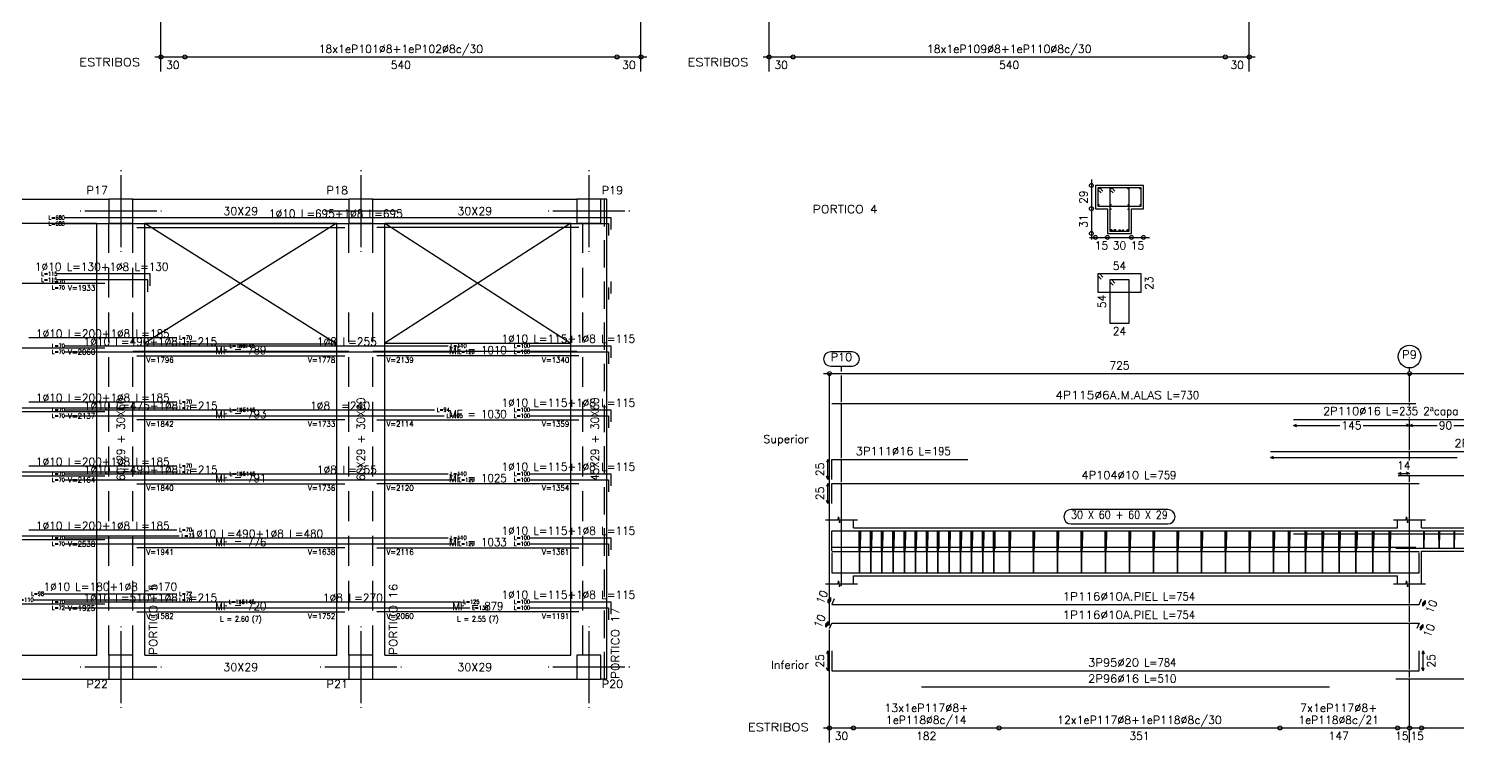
# Model space of a CAD drawing. Header units: millimetres. Extents: x 709.5 to 769, y 350.8 to 392.8.
# Drawn here: x 725.23 to 743.09, y 360.91 to 369.83 of the extents above; entities that cross this region are included whole.
import ezdxf
from ezdxf.enums import TextEntityAlignment as Align

# ---------------------------------------------------------------- set-up
doc = ezdxf.new("R2010")
doc.units = ezdxf.units.MM
doc.linetypes.add('CYPELINEA', pattern=[0])
for name, color, linetype in [('ARM_DENTRO_VIGA', 5, 'Continuous'), ('ARM_ESTRIBOS', 1, 'Continuous'), ('ARM_LONGITUDES', 3, 'CYPELINEA'), ('ARM_TEXTOS', 3, 'CYPELINEA'), ('COT_ARM', 3, 'CYPELINEA'), ('COT_COTAS', 3, 'CYPELINEA'), ('COT_EST', 3, 'CYPELINEA'), ('COT_LIN_APOYOS', 2, 'CYPELINEA'), ('COT_LIN_AUX_COTA', 2, 'CYPELINEA'), ('PA_NERV_UNI', 7, 'CYPELINEA'), ('PILAR_EJES', 1, 'CYPELINEA'), ('PILAR_RECT', 2, 'CYPELINEA'), ('PILAR_REF', 3, 'CYPELINEA'), ('RECUAD_MARCO', 1, 'CYPELINEA'), ('REF_ESCALA', 3, 'CYPELINEA'), ('REF_NOMBRE', 3, 'CYPELINEA'), ('REF_REFERENCIA', 3, 'CYPELINEA'), ('SEC_CONTORNOS', 2, 'Continuous'), ('SEC_DIM_VIGA', 3, 'CYPELINEA'), ('TXT_EST', 3, 'CYPELINEA'), ('TXT_LONG', 3, 'CYPELINEA'), ('UNI_BARRAS', 5, 'CYPELINEA'), ('UNI_CORTANTES', 3, 'CYPELINEA'), ('UNI_DIAM', 3, 'CYPELINEA'), ('UNI_LEXT', 3, 'CYPELINEA'), ('UNI_LONGIT', 3, 'CYPELINEA'), ('UNI_MOMENTOS', 3, 'CYPELINEA'), ('VIG_DIMEN', 3, 'CYPELINEA'), ('VIG_INT_DESC', 6, 'CYPELINEA'), ('VIG_REF_PORTICOS', 3, 'CYPELINEA'), ('VIGAS', 5, 'CYPELINEA')]:
    doc.layers.add(name, color=color, linetype=linetype)
doc.styles.get("Standard").update_dxf_attribs({"font": 'romans.shx'})

msp = doc.modelspace()

# ---------------------------------------------------------------- linework, layer by layer
at = {"layer": 'ARM_DENTRO_VIGA'}
for p, q in [((738.598, 367.83), (738.613, 367.83)), ((738.606, 367.837), (738.606, 367.822)), ((738.748, 367.83), (738.763, 367.83)), ((738.756, 367.837), (738.756, 367.822)), ((738.962, 367.83), (738.977, 367.83)), ((738.97, 367.837), (738.97, 367.822)), ((739.112, 367.83), (739.127, 367.83)), ((739.12, 367.837), (739.12, 367.822)), ((738.599, 367.628), (738.608, 367.628)), ((738.604, 367.633), (738.604, 367.624)), ((738.743, 367.573), (738.758, 367.573)), ((738.749, 367.628), (738.758, 367.628)), ((738.751, 367.581), (738.751, 367.566)), ((738.754, 367.633), (738.754, 367.624)), ((738.967, 367.628), (738.976, 367.628)), ((738.967, 367.573), (738.982, 367.573)), ((738.972, 367.633), (738.972, 367.624)), ((738.975, 367.581), (738.975, 367.566)), ((739.117, 367.628), (739.126, 367.628)), ((739.122, 367.633), (739.122, 367.624)), ((738.746, 367.306), (738.776, 367.306)), ((738.761, 367.321), (738.761, 367.291)), ((738.79, 367.306), (738.82, 367.306)), ((738.805, 367.321), (738.805, 367.291)), ((738.853, 367.306), (738.877, 367.306)), ((738.865, 367.318), (738.865, 367.294)), ((738.893, 367.306), (738.917, 367.306)), ((738.905, 367.318), (738.905, 367.294)), ((738.95, 367.306), (738.98, 367.306)), ((738.965, 367.321), (738.965, 367.291))]:
    msp.add_line(p, q, dxfattribs=at)
for points in [[(735.268, 365.145), (742.568, 365.145)], [(741.038, 364.945), (743.388, 364.945)], [(740.752, 364.545), (746.452, 364.545)], [(735.268, 364.195), (735.268, 364.445), (736.968, 364.445)], [(742.345, 364.245), (745.845, 364.245)], [(735.268, 363.895), (735.268, 364.145), (742.608, 364.145)], [(735.268, 363.3), (735.268, 363.55), (742.608, 363.55)], [(735.268, 363.3), (735.268, 363.55), (736.968, 363.55)], [(740.752, 363.55), (746.452, 363.55)], [(741.038, 363.514), (743.388, 363.514)], [(742.345, 363.552), (745.845, 363.552)], [(735.268, 363.348), (742.568, 363.348)], [(735.268, 363.293), (742.608, 363.293)], [(735.268, 363.293), (742.608, 363.293)], [(735.268, 363.276), (735.268, 363.026), (742.608, 363.026), (742.608, 363.276)], [(742.315, 363.334), (746.115, 363.334)], [(736.388, 363.026), (741.488, 363.026)], [(735.298, 362.7), (735.268, 362.63), (742.608, 362.63), (742.638, 362.7)], [(735.238, 362.33), (735.268, 362.4), (742.608, 362.4), (742.578, 362.33)], [(735.268, 362.053), (735.268, 361.803), (742.608, 361.803), (742.608, 362.053)], [(742.315, 361.703), (746.115, 361.703)], [(736.388, 361.603), (741.488, 361.603)]]:
    msp.add_lwpolyline(points, dxfattribs=at)
for centre, radius in [((738.606, 367.83), 0.005), ((738.756, 367.83), 0.005), ((738.97, 367.83), 0.005), ((739.12, 367.83), 0.005), ((738.604, 367.628), 0.003), ((738.751, 367.573), 0.005), ((738.754, 367.628), 0.003), ((738.972, 367.628), 0.003), ((738.975, 367.573), 0.005), ((739.122, 367.628), 0.003), ((738.761, 367.306), 0.01), ((738.805, 367.306), 0.01), ((738.865, 367.306), 0.008), ((738.905, 367.306), 0.008), ((738.965, 367.306), 0.01)]:
    msp.add_circle(centre, radius, dxfattribs=at)
at = {"layer": 'ARM_ESTRIBOS'}
for points in [[(738.656, 367.798), (738.617, 367.838), (738.593, 367.838), (738.593, 367.608), (739.133, 367.608), (739.133, 367.838), (738.593, 367.838), (738.593, 367.814), (738.632, 367.774)], [(738.806, 367.798), (738.767, 367.838), (738.743, 367.838), (738.743, 367.298), (738.983, 367.298), (738.983, 367.838), (738.743, 367.838), (738.743, 367.814), (738.782, 367.774)], [(738.656, 366.723), (738.617, 366.763), (738.593, 366.763), (738.593, 366.533), (739.133, 366.533), (739.133, 366.763), (738.593, 366.763), (738.593, 366.739), (738.632, 366.699)], [(738.806, 366.648), (738.767, 366.688), (738.743, 366.688), (738.743, 366.148), (738.983, 366.148), (738.983, 366.688), (738.743, 366.688), (738.743, 366.664), (738.782, 366.624)], [(735.618, 363.518), (735.618, 363.558), (735.614, 363.018), (735.61, 363.558), (735.609, 363.534), (735.609, 363.494)], [(735.627, 363.518), (735.627, 363.558), (735.623, 363.328), (735.619, 363.558), (735.619, 363.534), (735.619, 363.494)], [(735.758, 363.518), (735.758, 363.558), (735.754, 363.018), (735.75, 363.558), (735.749, 363.534), (735.749, 363.494)], [(735.767, 363.518), (735.767, 363.558), (735.763, 363.328), (735.759, 363.558), (735.759, 363.534), (735.759, 363.494)], [(735.898, 363.518), (735.898, 363.558), (735.894, 363.018), (735.89, 363.558), (735.889, 363.534), (735.889, 363.494)], [(735.907, 363.518), (735.907, 363.558), (735.903, 363.328), (735.899, 363.558), (735.899, 363.534), (735.899, 363.494)], [(736.038, 363.518), (736.038, 363.558), (736.034, 363.018), (736.03, 363.558), (736.029, 363.534), (736.029, 363.494)], [(736.047, 363.518), (736.047, 363.558), (736.043, 363.328), (736.039, 363.558), (736.039, 363.534), (736.039, 363.494)], [(736.178, 363.518), (736.178, 363.558), (736.174, 363.018), (736.17, 363.558), (736.169, 363.534), (736.169, 363.494)], [(736.187, 363.518), (736.187, 363.558), (736.183, 363.328), (736.179, 363.558), (736.179, 363.534), (736.179, 363.494)], [(736.318, 363.518), (736.318, 363.558), (736.314, 363.018), (736.31, 363.558), (736.309, 363.534), (736.309, 363.494)], [(736.327, 363.518), (736.327, 363.558), (736.323, 363.328), (736.319, 363.558), (736.319, 363.534), (736.319, 363.494)], [(736.458, 363.518), (736.458, 363.558), (736.454, 363.018), (736.45, 363.558), (736.449, 363.534), (736.449, 363.494)], [(736.467, 363.518), (736.467, 363.558), (736.463, 363.328), (736.459, 363.558), (736.459, 363.534), (736.459, 363.494)], [(736.598, 363.518), (736.598, 363.558), (736.594, 363.018), (736.59, 363.558), (736.589, 363.534), (736.589, 363.494)], [(736.607, 363.518), (736.607, 363.558), (736.603, 363.328), (736.599, 363.558), (736.599, 363.534), (736.599, 363.494)], [(736.738, 363.518), (736.738, 363.558), (736.734, 363.018), (736.73, 363.558), (736.729, 363.534), (736.729, 363.494)], [(736.747, 363.518), (736.747, 363.558), (736.743, 363.328), (736.739, 363.558), (736.739, 363.534), (736.739, 363.494)], [(736.878, 363.518), (736.878, 363.558), (736.874, 363.018), (736.87, 363.558), (736.869, 363.534), (736.869, 363.494)], [(736.887, 363.518), (736.887, 363.558), (736.883, 363.328), (736.879, 363.558), (736.879, 363.534), (736.879, 363.494)], [(737.018, 363.518), (737.018, 363.558), (737.014, 363.018), (737.01, 363.558), (737.009, 363.534), (737.009, 363.494)], [(737.027, 363.518), (737.027, 363.558), (737.023, 363.328), (737.019, 363.558), (737.019, 363.534), (737.019, 363.494)], [(737.158, 363.518), (737.158, 363.558), (737.154, 363.018), (737.15, 363.558), (737.149, 363.534), (737.149, 363.494)], [(737.167, 363.518), (737.167, 363.558), (737.163, 363.328), (737.159, 363.558), (737.159, 363.534), (737.159, 363.494)], [(737.298, 363.518), (737.298, 363.558), (737.294, 363.018), (737.29, 363.558), (737.289, 363.534), (737.289, 363.494)], [(737.307, 363.518), (737.307, 363.558), (737.303, 363.328), (737.299, 363.558), (737.299, 363.534), (737.299, 363.494)], [(737.493, 363.518), (737.493, 363.558), (737.489, 363.018), (737.485, 363.558), (737.484, 363.534), (737.484, 363.494)], [(737.502, 363.518), (737.502, 363.558), (737.498, 363.328), (737.494, 363.558), (737.494, 363.534), (737.494, 363.494)], [(737.793, 363.518), (737.793, 363.558), (737.789, 363.018), (737.785, 363.558), (737.784, 363.534), (737.784, 363.494)], [(737.802, 363.518), (737.802, 363.558), (737.798, 363.328), (737.794, 363.558), (737.794, 363.534), (737.794, 363.494)], [(738.093, 363.518), (738.093, 363.558), (738.089, 363.018), (738.085, 363.558), (738.084, 363.534), (738.084, 363.494)], [(738.102, 363.518), (738.102, 363.558), (738.098, 363.328), (738.094, 363.558), (738.094, 363.534), (738.094, 363.494)], [(738.393, 363.518), (738.393, 363.558), (738.389, 363.018), (738.385, 363.558), (738.384, 363.534), (738.384, 363.494)], [(738.402, 363.518), (738.402, 363.558), (738.398, 363.328), (738.394, 363.558), (738.394, 363.534), (738.394, 363.494)], [(738.693, 363.518), (738.693, 363.558), (738.689, 363.018), (738.685, 363.558), (738.684, 363.534), (738.684, 363.494)], [(738.702, 363.518), (738.702, 363.558), (738.698, 363.328), (738.694, 363.558), (738.694, 363.534), (738.694, 363.494)], [(738.993, 363.518), (738.993, 363.558), (738.989, 363.018), (738.985, 363.558), (738.984, 363.534), (738.984, 363.494)], [(739.002, 363.518), (739.002, 363.558), (738.998, 363.328), (738.994, 363.558), (738.994, 363.534), (738.994, 363.494)], [(739.293, 363.518), (739.293, 363.558), (739.289, 363.018), (739.285, 363.558), (739.284, 363.534), (739.284, 363.494)], [(739.302, 363.518), (739.302, 363.558), (739.298, 363.328), (739.294, 363.558), (739.294, 363.534), (739.294, 363.494)], [(739.593, 363.518), (739.593, 363.558), (739.589, 363.018), (739.585, 363.558), (739.584, 363.534), (739.584, 363.494)], [(739.602, 363.518), (739.602, 363.558), (739.598, 363.328), (739.594, 363.558), (739.594, 363.534), (739.594, 363.494)], [(739.893, 363.518), (739.893, 363.558), (739.889, 363.018), (739.885, 363.558), (739.884, 363.534), (739.884, 363.494)], [(739.902, 363.518), (739.902, 363.558), (739.898, 363.328), (739.894, 363.558), (739.894, 363.534), (739.894, 363.494)], [(740.193, 363.518), (740.193, 363.558), (740.189, 363.018), (740.185, 363.558), (740.184, 363.534), (740.184, 363.494)], [(740.202, 363.518), (740.202, 363.558), (740.198, 363.328), (740.194, 363.558), (740.194, 363.534), (740.194, 363.494)], [(740.493, 363.518), (740.493, 363.558), (740.489, 363.018), (740.485, 363.558), (740.484, 363.534), (740.484, 363.494)], [(740.502, 363.518), (740.502, 363.558), (740.498, 363.328), (740.494, 363.558), (740.494, 363.534), (740.494, 363.494)], [(740.793, 363.518), (740.793, 363.558), (740.789, 363.018), (740.785, 363.558), (740.784, 363.534), (740.784, 363.494)], [(740.802, 363.518), (740.802, 363.558), (740.798, 363.328), (740.794, 363.558), (740.794, 363.534), (740.794, 363.494)], [(740.983, 363.518), (740.983, 363.558), (740.979, 363.018), (740.975, 363.558), (740.974, 363.534), (740.974, 363.494)], [(740.992, 363.518), (740.992, 363.558), (740.988, 363.328), (740.984, 363.558), (740.984, 363.534), (740.984, 363.494)], [(741.193, 363.518), (741.193, 363.558), (741.189, 363.018), (741.185, 363.558), (741.184, 363.534), (741.184, 363.494)], [(741.202, 363.518), (741.202, 363.558), (741.198, 363.328), (741.194, 363.558), (741.194, 363.534), (741.194, 363.494)], [(741.403, 363.518), (741.403, 363.558), (741.399, 363.018), (741.395, 363.558), (741.394, 363.534), (741.394, 363.494)], [(741.412, 363.518), (741.412, 363.558), (741.408, 363.328), (741.404, 363.558), (741.404, 363.534), (741.404, 363.494)], [(741.613, 363.518), (741.613, 363.558), (741.609, 363.018), (741.605, 363.558), (741.604, 363.534), (741.604, 363.494)], [(741.622, 363.518), (741.622, 363.558), (741.618, 363.328), (741.614, 363.558), (741.614, 363.534), (741.614, 363.494)], [(741.823, 363.518), (741.823, 363.558), (741.819, 363.018), (741.815, 363.558), (741.814, 363.534), (741.814, 363.494)], [(741.832, 363.518), (741.832, 363.558), (741.828, 363.328), (741.824, 363.558), (741.824, 363.534), (741.824, 363.494)], [(742.033, 363.518), (742.033, 363.558), (742.029, 363.018), (742.025, 363.558), (742.024, 363.534), (742.024, 363.494)], [(742.042, 363.518), (742.042, 363.558), (742.038, 363.328), (742.034, 363.558), (742.034, 363.534), (742.034, 363.494)], [(742.243, 363.518), (742.243, 363.558), (742.239, 363.018), (742.235, 363.558), (742.234, 363.534), (742.234, 363.494)], [(742.252, 363.518), (742.252, 363.558), (742.248, 363.328), (742.244, 363.558), (742.244, 363.534), (742.244, 363.494)], [(742.671, 363.528), (742.671, 363.558), (742.668, 363.328), (742.665, 363.558), (742.665, 363.54), (742.665, 363.51)], [(742.861, 363.528), (742.861, 363.558), (742.858, 363.328), (742.855, 363.558), (742.855, 363.54), (742.855, 363.51)], [(743.051, 363.528), (743.051, 363.558), (743.048, 363.328), (743.045, 363.558), (743.045, 363.54), (743.045, 363.51)]]:
    msp.add_lwpolyline(points, dxfattribs=at)
at = {"layer": 'ARM_LONGITUDES'}
for p, q in [((735.218, 364.445), (735.203, 364.408)), ((735.218, 364.195), (735.218, 364.445)), ((735.218, 364.445), (735.233, 364.408)), ((735.218, 364.195), (735.203, 364.233)), ((735.218, 364.195), (735.233, 364.233)), ((735.218, 364.145), (735.203, 364.108)), ((735.218, 363.895), (735.218, 364.145)), ((735.218, 364.145), (735.233, 364.108)), ((735.218, 363.895), (735.203, 363.933)), ((735.218, 363.895), (735.233, 363.933)), ((735.252, 362.72), (735.222, 362.65)), ((735.252, 362.72), (735.223, 362.691)), ((735.252, 362.72), (735.251, 362.679)), ((735.222, 362.65), (735.223, 362.69)), ((735.222, 362.65), (735.25, 362.678)), ((742.654, 362.61), (742.684, 362.68)), ((742.654, 362.61), (742.655, 362.651)), ((742.654, 362.61), (742.682, 362.639)), ((742.684, 362.68), (742.655, 362.652)), ((742.684, 362.68), (742.683, 362.64)), ((735.192, 362.35), (735.222, 362.42)), ((735.192, 362.35), (735.193, 362.39)), ((735.192, 362.35), (735.22, 362.378)), ((735.222, 362.42), (735.193, 362.391)), ((735.222, 362.42), (735.221, 362.379)), ((742.654, 362.38), (742.624, 362.31)), ((742.654, 362.38), (742.625, 362.352)), ((742.654, 362.38), (742.653, 362.34)), ((742.624, 362.31), (742.625, 362.351)), ((742.624, 362.31), (742.652, 362.339)), ((735.218, 362.053), (735.203, 362.015)), ((735.218, 362.053), (735.218, 361.803)), ((735.218, 362.053), (735.233, 362.015)), ((742.658, 362.053), (742.643, 362.015)), ((742.658, 361.803), (742.658, 362.053)), ((742.658, 362.053), (742.673, 362.015)), ((735.218, 361.803), (735.203, 361.84)), ((735.218, 361.803), (735.233, 361.84)), ((742.658, 361.803), (742.643, 361.84)), ((742.658, 361.803), (742.673, 361.84))]:
    msp.add_line(p, q, dxfattribs=at)
at = {"layer": 'COT_ARM'}
for p, q in [((741.038, 364.87), (741.075, 364.885)), ((741.038, 364.87), (741.618, 364.87)), ((741.038, 364.87), (741.075, 364.855)), ((741.908, 364.87), (742.488, 364.87)), ((742.488, 364.87), (742.45, 364.885)), ((742.488, 364.87), (742.45, 364.855)), ((742.488, 364.87), (742.525, 364.885)), ((742.488, 364.87), (742.835, 364.87)), ((742.488, 364.87), (742.525, 364.855)), ((743.041, 364.87), (743.388, 364.87)), ((740.752, 364.47), (740.79, 364.485)), ((740.752, 364.47), (743.083, 364.47)), ((740.752, 364.47), (740.79, 364.455)), ((742.345, 364.27), (742.383, 364.285)), ((742.345, 364.27), (742.488, 364.27)), ((742.345, 364.27), (742.383, 364.255)), ((742.488, 364.27), (742.45, 364.285)), ((742.488, 364.27), (742.45, 364.255))]:
    msp.add_line(p, q, dxfattribs=at)
at = {"layer": 'COT_COTAS'}
for p, q in [((735.163, 365.518), (742.488, 365.518)), ((742.488, 365.518), (745.702, 365.518))]:
    msp.add_line(p, q, dxfattribs=at)
for centre in [(735.238, 365.518), (742.488, 365.518)]:
    msp.add_circle(centre, 0.025, dxfattribs=at)
at = {"layer": 'COT_EST'}
for p, q in [((726.806, 369.474), (727.181, 369.474)), ((727.181, 369.474), (732.582, 369.474)), ((732.582, 369.474), (732.957, 369.474)), ((734.409, 369.474), (734.784, 369.474)), ((734.784, 369.474), (740.185, 369.474)), ((740.185, 369.474), (740.56, 369.474)), ((735.163, 361.088), (735.538, 361.088)), ((735.538, 361.088), (737.358, 361.088)), ((737.358, 361.088), (740.868, 361.088)), ((740.868, 361.088), (742.338, 361.088)), ((742.338, 361.088), (742.488, 361.088)), ((742.488, 361.088), (742.638, 361.088)), ((742.638, 361.088), (745.552, 361.088))]:
    msp.add_line(p, q, dxfattribs=at)
for centre in [(726.881, 369.474), (727.181, 369.474), (732.582, 369.474), (732.882, 369.474), (734.484, 369.474), (734.784, 369.474), (740.185, 369.474), (740.485, 369.474), (735.238, 361.088), (735.538, 361.088), (737.358, 361.088), (740.868, 361.088), (742.338, 361.088), (742.488, 361.088), (742.638, 361.088)]:
    msp.add_circle(centre, 0.025, dxfattribs=at)
at = {"layer": 'COT_LIN_APOYOS'}
for p, q in [((726.881, 369.624), (726.881, 370.312)), ((732.882, 369.624), (732.882, 370.312)), ((734.484, 369.624), (734.484, 370.312)), ((740.485, 369.624), (740.485, 370.312)), ((726.881, 369.487), (726.881, 369.624)), ((732.882, 369.487), (732.882, 369.624)), ((734.484, 369.487), (734.484, 369.624)), ((740.485, 369.487), (740.485, 369.624)), ((726.881, 369.462), (726.881, 369.487)), ((726.881, 369.294), (726.881, 369.462)), ((732.882, 369.462), (732.882, 369.487)), ((732.882, 369.294), (732.882, 369.462)), ((734.484, 369.462), (734.484, 369.487)), ((734.484, 369.294), (734.484, 369.462)), ((740.485, 369.462), (740.485, 369.487)), ((740.485, 369.294), (740.485, 369.462)), ((735.238, 365.505), (735.238, 365.518)), ((735.238, 365.318), (735.238, 365.505)), ((742.488, 365.318), (742.488, 365.505)), ((735.238, 363.818), (735.238, 365.318)), ((742.488, 365.16), (742.488, 365.318)), ((742.488, 365.118), (742.488, 365.13)), ((742.488, 364.96), (742.488, 364.968)), ((742.488, 364.878), (742.488, 364.93)), ((742.488, 364.56), (742.488, 364.863)), ((742.488, 364.478), (742.488, 364.53)), ((742.488, 364.43), (742.488, 364.463)), ((742.488, 364.26), (742.488, 364.263)), ((742.488, 364.16), (742.488, 364.23)), ((742.488, 363.818), (742.488, 364.13)), ((735.238, 362.802), (735.238, 363.818)), ((742.488, 362.802), (742.488, 363.818)), ((735.238, 362.702), (735.238, 362.802)), ((742.488, 362.645), (742.488, 362.802)), ((735.238, 362.368), (735.238, 362.667)), ((742.488, 362.415), (742.488, 362.615)), ((742.488, 362.068), (742.488, 362.385)), ((735.238, 362.068), (735.238, 362.314)), ((735.238, 361.388), (735.238, 362.068)), ((742.488, 361.818), (742.488, 362.068)), ((742.488, 361.718), (742.488, 361.788)), ((742.488, 361.388), (742.488, 361.688)), ((735.238, 361.1), (735.238, 361.388)), ((742.488, 361.1), (742.488, 361.388)), ((735.238, 361.075), (735.238, 361.1)), ((735.238, 360.908), (735.238, 361.075)), ((742.488, 360.908), (742.488, 361.075))]:
    msp.add_line(p, q, dxfattribs=at)
at = {"layer": 'COT_LIN_AUX_COTA'}
for p, q in [((735.388, 365.543), (735.388, 365.609)), ((742.488, 365.543), (742.488, 365.588)), ((735.388, 365.318), (735.388, 365.493)), ((735.388, 365.16), (735.388, 365.318)), ((735.388, 364.46), (735.388, 365.13)), ((735.388, 364.16), (735.388, 364.43)), ((735.388, 363.818), (735.388, 364.13)), ((735.388, 362.863), (735.388, 363.818))]:
    msp.add_line(p, q, dxfattribs=at)
at = {"layer": 'PA_NERV_UNI'}
for p, q in [((726.581, 367.341), (729.181, 367.341)), ((732.106, 367.341), (729.581, 367.341)), ((726.181, 366.641), (723.281, 366.641)), ((723.281, 365.841), (726.181, 365.841)), ((726.581, 365.741), (729.181, 365.741)), ((732.106, 365.741), (729.581, 365.741)), ((726.181, 365.041), (723.281, 365.041)), ((729.181, 364.941), (726.581, 364.941)), ((729.581, 364.941), (732.106, 364.941)), ((723.281, 364.241), (726.181, 364.241)), ((726.581, 364.141), (729.181, 364.141)), ((732.106, 364.141), (729.581, 364.141)), ((726.181, 363.441), (723.281, 363.441)), ((729.181, 363.341), (726.581, 363.341)), ((729.581, 363.341), (732.106, 363.341)), ((723.281, 362.641), (726.181, 362.641)), ((726.581, 362.541), (729.181, 362.541)), ((732.106, 362.541), (729.581, 362.541))]:
    msp.add_line(p, q, dxfattribs=at)
at = {"layer": 'PILAR_EJES'}
for p, q in [((726.381, 368.058), (726.381, 368.048)), ((726.381, 367.998), (726.381, 367.098)), ((729.381, 368.058), (729.381, 368.048)), ((729.381, 367.998), (729.381, 367.098)), ((732.231, 368.058), (732.231, 368.048)), ((732.231, 367.998), (732.231, 367.098)), ((725.881, 367.548), (725.871, 367.548)), ((726.831, 367.548), (725.931, 367.548)), ((726.891, 367.548), (726.881, 367.548)), ((728.881, 367.548), (728.871, 367.548)), ((729.831, 367.548), (728.931, 367.548)), ((729.891, 367.548), (729.881, 367.548)), ((731.731, 367.548), (731.721, 367.548)), ((732.681, 367.548), (731.781, 367.548)), ((732.741, 367.548), (732.731, 367.548)), ((726.381, 367.048), (726.381, 367.038)), ((729.381, 367.048), (729.381, 367.038)), ((732.231, 367.048), (732.231, 367.038)), ((726.398, 366.847), (726.398, 366.837)), ((726.381, 362.358), (726.381, 362.348)), ((726.381, 362.298), (726.381, 361.398)), ((729.381, 362.358), (729.381, 362.348)), ((729.381, 362.298), (729.381, 361.398)), ((732.231, 362.358), (732.231, 362.348)), ((732.231, 362.298), (732.231, 361.398)), ((725.881, 361.848), (725.871, 361.848)), ((726.831, 361.848), (725.931, 361.848)), ((726.891, 361.848), (726.881, 361.848)), ((728.881, 361.848), (728.871, 361.848)), ((729.831, 361.848), (728.931, 361.848)), ((729.891, 361.848), (729.881, 361.848)), ((731.731, 361.848), (731.721, 361.848)), ((732.681, 361.848), (731.781, 361.848)), ((732.741, 361.848), (732.731, 361.848)), ((726.381, 361.348), (726.381, 361.338)), ((729.381, 361.348), (729.381, 361.338)), ((732.231, 361.348), (732.231, 361.338))]:
    msp.add_line(p, q, dxfattribs=at)
at = {"layer": 'PILAR_RECT'}
for p, q in [((726.231, 367.698), (726.231, 367.398)), ((726.531, 367.698), (726.231, 367.698)), ((726.531, 367.398), (726.531, 367.698)), ((729.231, 367.698), (729.231, 367.398)), ((729.531, 367.698), (729.231, 367.698)), ((729.531, 367.398), (729.531, 367.698)), ((732.081, 367.698), (732.081, 367.398)), ((732.381, 367.698), (732.081, 367.698)), ((732.381, 367.398), (732.381, 367.698)), ((726.231, 367.398), (726.531, 367.398)), ((729.231, 367.398), (729.531, 367.398)), ((732.081, 367.398), (732.381, 367.398)), ((726.231, 361.998), (726.231, 361.698)), ((726.531, 361.998), (726.231, 361.998)), ((726.531, 361.698), (726.531, 361.998)), ((729.231, 361.998), (729.231, 361.698)), ((729.531, 361.998), (729.231, 361.998)), ((729.531, 361.698), (729.531, 361.998)), ((732.081, 361.998), (732.081, 361.698)), ((732.381, 361.998), (732.081, 361.998)), ((732.381, 361.698), (732.381, 361.998)), ((726.231, 361.698), (726.531, 361.698)), ((729.231, 361.698), (729.531, 361.698)), ((732.081, 361.698), (732.381, 361.698))]:
    msp.add_line(p, q, dxfattribs=at)
at = {"layer": 'RECUAD_MARCO'}
for p, q in [((726.681, 367.398), (729.081, 365.891)), ((729.081, 367.398), (726.681, 365.898)), ((732.006, 367.398), (729.681, 365.898)), ((729.681, 367.398), (732.006, 365.898))]:
    msp.add_line(p, q, dxfattribs=at)
at = {"layer": 'REF_NOMBRE'}
for p, q in [((739.467, 363.818), (738.258, 363.818)), ((738.258, 363.638), (739.467, 363.638))]:
    msp.add_line(p, q, dxfattribs=at)
for centre, start, end in [((738.258, 363.728), 90, 270), ((739.467, 363.728), 270, 90)]:
    msp.add_arc(centre, 0.09, start, end, dxfattribs=at)
at = {"layer": 'REF_REFERENCIA'}
for p, q in [((735.522, 365.789), (735.254, 365.789)), ((735.254, 365.609), (735.522, 365.609))]:
    msp.add_line(p, q, dxfattribs=at)
msp.add_circle((742.488, 365.73), 0.142, dxfattribs=at)
for centre, start, end in [((735.254, 365.699), 90, 270), ((735.522, 365.699), 270, 90)]:
    msp.add_arc(centre, 0.09, start, end, dxfattribs=at)
at = {"layer": 'SEC_CONTORNOS'}
for p, q in [((735.188, 363.688), (735.345, 363.688)), ((735.238, 363.588), (735.238, 363.688)), ((735.345, 363.688), (735.352, 363.725)), ((735.352, 363.725), (735.364, 363.65)), ((735.364, 363.65), (735.37, 363.688)), ((735.37, 363.688), (735.588, 363.688)), ((735.538, 363.588), (735.538, 363.688)), ((742.288, 363.688), (742.445, 363.688)), ((742.338, 363.588), (742.338, 363.688)), ((742.445, 363.688), (742.452, 363.725)), ((742.452, 363.725), (742.464, 363.65)), ((742.464, 363.65), (742.47, 363.688)), ((742.47, 363.688), (742.688, 363.688)), ((742.638, 363.588), (742.638, 363.688)), ((735.238, 362.988), (735.238, 363.588)), ((735.238, 362.988), (735.238, 363.588)), ((735.538, 363.588), (742.338, 363.588)), ((742.638, 363.588), (745.552, 363.588)), ((742.638, 362.888), (742.638, 363.298)), ((742.638, 363.298), (745.552, 363.298)), ((735.238, 362.888), (735.238, 362.988)), ((735.345, 362.888), (735.352, 362.925)), ((735.352, 362.925), (735.364, 362.85)), ((735.538, 362.988), (742.338, 362.988)), ((735.538, 362.888), (735.538, 362.988)), ((742.338, 362.888), (742.338, 362.988)), ((742.445, 362.888), (742.452, 362.925)), ((742.452, 362.925), (742.464, 362.85)), ((735.188, 362.888), (735.345, 362.888)), ((735.364, 362.85), (735.37, 362.888)), ((735.37, 362.888), (735.588, 362.888)), ((742.288, 362.888), (742.445, 362.888)), ((742.464, 362.85), (742.47, 362.888)), ((742.47, 362.888), (742.688, 362.888))]:
    msp.add_line(p, q, dxfattribs=at)
msp.add_lwpolyline([(738.713, 367.868), (738.563, 367.868), (738.563, 367.578), (738.713, 367.578), (738.713, 367.268), (739.013, 367.268), (739.013, 367.578), (739.163, 367.578), (739.163, 367.868), (739.013, 367.868), (738.713, 367.868)], dxfattribs=at)
at = {"layer": 'SEC_DIM_VIGA'}
for p, q in [((738.513, 367.943), (738.513, 367.578)), ((738.513, 367.578), (738.513, 367.193)), ((738.488, 367.218), (738.713, 367.218)), ((738.713, 367.218), (739.013, 367.218)), ((739.013, 367.218), (739.238, 367.218))]:
    msp.add_line(p, q, dxfattribs=at)
for centre in [(738.513, 367.868), (738.513, 367.578), (738.513, 367.268), (738.563, 367.218), (738.713, 367.218), (739.013, 367.218), (739.163, 367.218)]:
    msp.add_circle(centre, 0.025, dxfattribs=at)
at = {"layer": 'UNI_BARRAS'}
for p, q in [((725.681, 367.466), (732.506, 367.466)), ((725.681, 367.391), (732.476, 367.391)), ((732.476, 367.391), (732.476, 367.241)), ((732.506, 367.466), (732.506, 367.316)), ((726.748, 366.765), (725.588, 366.765)), ((726.718, 366.69), (725.588, 366.69)), ((726.718, 366.54), (726.718, 366.69)), ((726.748, 366.615), (726.748, 366.765)), ((732.506, 366.666), (732.506, 366.516)), ((732.476, 366.591), (732.476, 366.441)), ((725.231, 365.966), (727.081, 365.966)), ((725.681, 365.866), (727.821, 365.866)), ((725.681, 365.791), (730.571, 365.791)), ((726.681, 365.891), (727.081, 365.891)), ((727.941, 365.866), (730.471, 365.866)), ((731.496, 365.866), (732.506, 365.866)), ((731.496, 365.791), (732.476, 365.791)), ((732.476, 365.791), (732.476, 365.641)), ((732.506, 365.866), (732.506, 365.716)), ((725.111, 365.091), (727.081, 365.091)), ((725.231, 365.166), (727.081, 365.166)), ((725.681, 365.066), (727.831, 365.066)), ((727.941, 365.066), (730.301, 365.066)), ((731.496, 365.066), (732.506, 365.066)), ((732.506, 365.066), (732.506, 364.916)), ((725.681, 364.991), (730.421, 364.991)), ((731.496, 364.991), (732.476, 364.991)), ((732.476, 364.991), (732.476, 364.841)), ((725.231, 364.366), (727.081, 364.366)), ((725.111, 364.291), (727.081, 364.291)), ((725.681, 364.266), (727.831, 364.266)), ((725.681, 364.191), (730.571, 364.191)), ((727.941, 364.266), (730.471, 364.266)), ((731.496, 364.266), (732.506, 364.266)), ((731.496, 364.191), (732.476, 364.191)), ((732.476, 364.191), (732.476, 364.041)), ((732.506, 364.266), (732.506, 364.116)), ((725.111, 363.491), (727.111, 363.491)), ((725.231, 363.566), (727.081, 363.566)), ((725.681, 363.466), (730.471, 363.466)), ((731.496, 363.466), (732.506, 363.466)), ((732.506, 363.466), (732.506, 363.316)), ((725.681, 363.391), (730.571, 363.391)), ((731.496, 363.391), (732.476, 363.391)), ((732.476, 363.391), (732.476, 363.241)), ((725.421, 362.766), (727.081, 362.766)), ((725.291, 362.691), (727.081, 362.691)), ((725.681, 362.666), (727.821, 362.666)), ((725.681, 362.591), (730.741, 362.591)), ((727.931, 362.666), (730.631, 362.666)), ((731.496, 362.666), (732.506, 362.666)), ((731.496, 362.591), (732.476, 362.591)), ((732.476, 362.591), (732.476, 362.441)), ((732.506, 362.666), (732.506, 362.516))]:
    msp.add_line(p, q, dxfattribs=at)
at = {"layer": 'VIG_INT_DESC'}
for p, q in [((732.426, 367.355), (732.426, 367.698)), ((726.231, 367.026), (726.231, 367.398)), ((726.531, 367.026), (726.531, 367.398)), ((729.231, 367.026), (729.231, 367.398)), ((729.531, 367.026), (729.531, 367.398)), ((732.156, 367.026), (732.156, 367.398)), ((732.426, 366.841), (732.426, 367.184)), ((726.231, 366.467), (726.231, 366.839)), ((726.531, 366.467), (726.531, 366.839)), ((732.156, 366.467), (732.156, 366.839)), ((732.426, 366.327), (732.426, 366.669)), ((726.231, 365.908), (726.231, 366.281)), ((726.531, 365.908), (726.531, 366.281)), ((729.231, 365.908), (729.231, 366.281)), ((729.531, 365.908), (729.531, 366.281)), ((732.156, 365.908), (732.156, 366.281)), ((732.426, 365.812), (732.426, 366.155)), ((726.231, 365.35), (726.231, 365.722)), ((726.531, 365.35), (726.531, 365.722)), ((729.231, 365.35), (729.231, 365.722)), ((729.531, 365.35), (729.531, 365.722)), ((732.156, 365.35), (732.156, 365.722)), ((732.426, 365.298), (732.426, 365.641)), ((726.231, 364.791), (726.231, 365.163)), ((726.531, 364.791), (726.531, 365.163)), ((729.231, 364.791), (729.231, 365.163)), ((729.531, 364.791), (729.531, 365.163)), ((732.156, 364.791), (732.156, 365.163)), ((732.426, 364.784), (732.426, 365.127)), ((726.231, 364.232), (726.231, 364.605)), ((726.531, 364.232), (726.531, 364.605)), ((729.231, 364.232), (729.231, 364.605)), ((729.531, 364.232), (729.531, 364.605)), ((732.156, 364.232), (732.156, 364.605)), ((732.426, 364.269), (732.426, 364.612)), ((726.231, 363.674), (726.231, 364.046)), ((726.531, 363.674), (726.531, 364.046)), ((729.231, 363.674), (729.231, 364.046)), ((729.531, 363.674), (729.531, 364.046)), ((732.156, 363.674), (732.156, 364.046)), ((732.426, 363.755), (732.426, 364.098)), ((726.231, 363.115), (726.231, 363.488)), ((726.531, 363.115), (726.531, 363.488)), ((729.231, 363.115), (729.231, 363.488)), ((729.531, 363.115), (729.531, 363.488)), ((732.156, 363.115), (732.156, 363.488)), ((732.426, 363.241), (732.426, 363.584)), ((726.231, 362.556), (726.231, 362.929)), ((726.531, 362.556), (726.531, 362.929)), ((729.231, 362.556), (729.231, 362.929)), ((729.531, 362.556), (729.531, 362.929)), ((732.156, 362.556), (732.156, 362.929)), ((732.426, 362.726), (732.426, 363.069)), ((732.426, 362.212), (732.426, 362.555)), ((726.231, 361.998), (726.231, 362.37)), ((726.531, 361.998), (726.531, 362.37)), ((729.231, 361.998), (729.231, 362.37)), ((729.531, 361.998), (729.531, 362.37)), ((732.156, 361.998), (732.156, 362.37)), ((732.426, 361.698), (732.426, 362.041))]:
    msp.add_line(p, q, dxfattribs=at)
at = {"layer": 'VIGAS'}
for p, q in [((723.231, 367.698), (726.231, 367.698)), ((726.531, 367.698), (729.231, 367.698)), ((729.531, 367.698), (732.081, 367.698)), ((732.456, 367.698), (732.381, 367.698)), ((732.456, 361.698), (732.456, 367.698)), ((723.381, 367.398), (726.081, 367.398)), ((726.081, 361.998), (726.081, 367.398)), ((726.681, 361.998), (726.681, 367.398)), ((726.681, 367.398), (729.081, 367.398)), ((729.081, 361.998), (729.081, 367.398)), ((729.681, 361.998), (729.681, 367.398)), ((729.681, 367.398), (732.006, 367.398)), ((732.006, 361.998), (732.006, 367.398)), ((726.531, 365.798), (729.231, 365.798)), ((726.681, 365.891), (729.081, 365.891)), ((729.531, 365.798), (732.081, 365.798)), ((729.681, 365.898), (732.006, 365.898)), ((723.381, 361.998), (726.081, 361.998)), ((726.681, 361.998), (729.081, 361.998)), ((729.681, 361.998), (732.006, 361.998)), ((723.231, 361.698), (726.231, 361.698)), ((726.531, 361.698), (729.231, 361.698)), ((729.531, 361.698), (732.081, 361.698)), ((732.456, 361.698), (732.381, 361.698))]:
    msp.add_line(p, q, dxfattribs=at)

# ---------------------------------------------------------------- texts
at = {"layer": 'ARM_LONGITUDES'}
for s, rotation, width, p, p2 in [('25', 90, 0.953514, (735.168, 364.236), (735.168, 364.404)), ('25', 90, 0.953514, (735.168, 363.936), (735.168, 364.104)), ('10', 66.7925, 0.953476, (735.158, 362.627), (735.224, 362.782)), ('10', 66.7925, 0.953476, (742.774, 362.509), (742.84, 362.663)), ('10', 66.7925, 0.953476, (735.128, 362.327), (735.194, 362.482)), ('10', 66.7925, 0.953476, (742.744, 362.209), (742.81, 362.363)), ('25', 90, 0.953514, (735.168, 361.844), (735.168, 362.012)), ('25', 90, 0.953514, (742.808, 361.844), (742.808, 362.012))]:
    msp.add_text(s, height=0.1, rotation=rotation, dxfattribs=dict(at, width=width)).set_placement(p, p2, align=Align.FIT)
at = {"layer": 'ARM_TEXTOS'}
for s, width, p, p2 in [('4P115%%c6A.M.ALAS', 1.028382, (738.061, 365.198), (739.393, 365.198)), ('2P110%%c16', 0.965064, (741.407, 364.998), (742.129, 364.998)), (' 2ªcapa', 0.85428, (742.594, 364.998), (743.102, 364.998)), ('2P109%%c16', 0.965064, (743.051, 364.598), (743.773, 364.598)), ('3P111%%c16', 0.965064, (735.567, 364.498), (736.288, 364.498)), ('4P104%%c10', 0.965064, (738.387, 364.198), (739.108, 364.198)), ('1P116%%c10A.PIEL', 0.9925, (738.152, 362.682), (739.343, 362.682)), ('1P116%%c10A.PIEL', 0.9925, (738.152, 362.452), (739.343, 362.452)), ('3P95%%c20', 0.97719, (738.471, 361.855), (739.108, 361.855)), ('2P96%%c16', 0.97719, (738.471, 361.655), (739.108, 361.655))]:
    msp.add_text(s, height=0.1, dxfattribs=dict(at, width=width)).set_placement(p, p2, align=Align.FIT)
at = {"layer": 'COT_ARM'}
for s, width, p, p2 in [('145', 0.928421, (741.637, 364.82), (741.889, 364.82)), ('90', 0.953514, (742.854, 364.82), (743.022, 364.82)), ('14', 0.928421, (742.332, 364.32), (742.5, 364.32))]:
    msp.add_text(s, height=0.1, dxfattribs=dict(at, width=width)).set_placement(p, p2, align=Align.FIT)
at = {"layer": 'COT_COTAS', "width": 0.928421}
msp.add_text('725', height=0.1, dxfattribs=at).set_placement((738.737, 365.568), (738.989, 365.568), align=Align.FIT)
at = {"layer": 'COT_EST'}
for s, width, p, p2 in [('30', 0.953514, (726.947, 369.324), (727.115, 369.324)), ('540', 0.928421, (729.755, 369.324), (730.007, 369.324)), ('30', 0.953514, (732.648, 369.324), (732.816, 369.324)), ('30', 0.953514, (734.55, 369.324), (734.718, 369.324)), ('540', 0.928421, (737.358, 369.324), (737.61, 369.324)), ('30', 0.953514, (740.251, 369.324), (740.419, 369.324)), ('30', 0.953514, (735.304, 360.938), (735.472, 360.938)), ('182', 0.928421, (736.322, 360.938), (736.574, 360.938)), ('351', 1.037647, (738.987, 360.938), (739.239, 360.938)), ('147', 0.928421, (741.477, 360.938), (741.729, 360.938)), ('15', 0.953514, (742.307, 360.938), (742.475, 360.938)), ('15', 0.953514, (742.5, 360.938), (742.668, 360.938))]:
    msp.add_text(s, height=0.1, dxfattribs=dict(at, width=width)).set_placement(p, p2, align=Align.FIT)
at = {"layer": 'PILAR_REF'}
for s, width, p, p2 in [('P17', 0.972155, (725.952, 367.758), (726.221, 367.758)), ('P18', 0.972155, (728.952, 367.758), (729.221, 367.758)), ('P19', 0.989211, (732.391, 367.758), (732.659, 367.758)), ('P22', 0.972155, (725.952, 361.588), (726.221, 361.588)), ('P21', 1.084327, (728.952, 361.588), (729.221, 361.588)), ('P20', 0.972155, (732.391, 361.588), (732.659, 361.588))]:
    msp.add_text(s, height=0.1, dxfattribs=dict(at, width=width)).set_placement(p, p2, align=Align.FIT)
at = {"layer": 'REF_ESCALA'}
for s, width, p, p2 in [('ESTRIBOS', 1.11125, (725.861, 369.359), (726.623, 369.359)), ('ESTRIBOS', 1.11125, (733.464, 369.359), (734.226, 369.359)), ('Superior', 0.932695, (734.411, 364.649), (734.979, 364.649)), ('Inferior', 0.904541, (734.51, 361.828), (734.979, 361.828)), ('ESTRIBOS', 1.11125, (734.217, 361.048), (734.979, 361.048))]:
    msp.add_text(s, height=0.1, dxfattribs=dict(at, width=width)).set_placement(p, p2, align=Align.FIT)
at = {"layer": 'REF_NOMBRE'}
for s, width, p, p2 in [('PORTICO 4', 1.002441, (735.029, 367.522), (735.841, 367.522)), ('30 X 60 + 60 X 29', 0.729569, (738.258, 363.703), (739.467, 363.703))]:
    msp.add_text(s, height=0.1, dxfattribs=dict(at, width=width)).set_placement(p, p2, align=Align.FIT)
at = {"layer": 'REF_REFERENCIA'}
for s, width, p, p2 in [('P10', 0.972155, (735.253, 365.674), (735.522, 365.674)), ('P9', 1.047162, (742.395, 365.705), (742.58, 365.705))]:
    msp.add_text(s, height=0.1, dxfattribs=dict(at, width=width)).set_placement(p, p2, align=Align.FIT)
at = {"layer": 'SEC_DIM_VIGA'}
for s, width, p, p2 in [('29', 0.98, (738.463, 367.639), (738.463, 367.807)), ('31', 1.138065, (738.463, 367.339), (738.463, 367.507)), ('23', 0.953514, (739.283, 366.564), (739.283, 366.732)), ('54', 0.928421, (738.693, 366.334), (738.693, 366.502))]:
    msp.add_text(s, height=0.1, rotation=90, dxfattribs=dict(at, width=width)).set_placement(p, p2, align=Align.FIT)
for s, width, p, p2 in [('15', 0.953514, (738.554, 367.068), (738.722, 367.068)), ('30', 0.953514, (738.779, 367.068), (738.947, 367.068)), ('15', 0.953514, (739.004, 367.068), (739.172, 367.068)), ('54', 0.928421, (738.779, 366.813), (738.947, 366.813)), ('24', 0.928421, (738.779, 365.998), (738.947, 365.998))]:
    msp.add_text(s, height=0.1, dxfattribs=dict(at, width=width)).set_placement(p, p2, align=Align.FIT)
at = {"layer": 'TXT_EST'}
for s, width, p, p2 in [('18x1eP101%%c8+1eP102%%c8c/30', 0.907279, (728.853, 369.524), (730.909, 369.524)), ('18x1eP109%%c8+1eP110%%c8c/30', 0.907279, (736.456, 369.524), (738.513, 369.524)), ('13x1eP117%%c8+', 0.93038, (735.923, 361.288), (736.973, 361.288)), ('7x1eP117%%c8+', 0.934839, (741.12, 361.288), (742.086, 361.288)), ('1eP118%%c8c/14', 0.895614, (735.944, 361.138), (736.951, 361.138)), ('12x1eP117%%c8+1eP118%%c8c/30', 0.907279, (738.084, 361.138), (740.141, 361.138)), ('1eP118%%c8c/21', 0.922991, (741.099, 361.138), (742.106, 361.138))]:
    msp.add_text(s, height=0.1, dxfattribs=dict(at, width=width)).set_placement(p, p2, align=Align.FIT)
at = {"layer": 'TXT_LONG'}
for s, width, p, p2 in [(' L=730', 0.807025, (739.393, 365.198), (739.858, 365.198)), (' L=235', 0.807025, (742.129, 364.998), (742.594, 364.998)), (' L=195', 0.807025, (736.288, 364.498), (736.753, 364.498)), (' L=759', 0.81375, (739.108, 364.198), (739.573, 364.198)), (' L=754', 0.80041, (739.343, 362.682), (739.808, 362.682)), (' L=754', 0.80041, (739.343, 362.452), (739.808, 362.452)), (' L=784', 0.80041, (739.108, 361.855), (739.573, 361.855)), (' L=510', 0.807025, (739.108, 361.655), (739.573, 361.655))]:
    msp.add_text(s, height=0.1, dxfattribs=dict(at, width=width)).set_placement(p, p2, align=Align.FIT)
at = {"layer": 'UNI_CORTANTES'}
for s, width, p, p2 in [('V=1933', 0.886647, (725.72, 366.554), (726.061, 366.554)), ('V=2060', 0.886647, (725.72, 365.754), (726.061, 365.754)), ('V=1796', 0.886647, (726.701, 365.654), (727.041, 365.654)), ('V=1778', 0.886647, (728.72, 365.654), (729.061, 365.654)), ('V=2139', 0.894036, (729.701, 365.654), (730.041, 365.654)), ('V=1340', 0.886647, (731.645, 365.654), (731.986, 365.654)), ('V=2137', 0.886647, (725.72, 364.954), (726.061, 364.954)), ('V=1842', 0.886647, (726.701, 364.854), (727.041, 364.854)), ('V=1733', 0.886647, (728.72, 364.854), (729.061, 364.854)), ('V=2114', 0.87938, (729.701, 364.854), (730.041, 364.854)), ('V=1359', 0.894036, (731.645, 364.854), (731.986, 364.854)), ('V=2164', 0.87938, (725.72, 364.154), (726.061, 364.154)), ('V=1840', 0.886647, (726.701, 364.054), (727.041, 364.054)), ('V=1736', 0.886647, (728.72, 364.054), (729.061, 364.054)), ('V=2120', 0.886647, (729.701, 364.054), (730.041, 364.054)), ('V=1354', 0.87938, (731.645, 364.054), (731.986, 364.054)), ('V=2538', 0.886647, (725.72, 363.354), (726.061, 363.354)), ('V=1941', 0.932907, (726.701, 363.254), (727.041, 363.254)), ('V=1638', 0.886647, (728.72, 363.254), (729.061, 363.254)), ('V=2116', 0.886647, (729.701, 363.254), (730.041, 363.254)), ('V=1361', 0.932907, (731.645, 363.254), (731.986, 363.254)), ('V=1925', 0.886647, (725.72, 362.554), (726.061, 362.554)), ('V=1582', 0.886647, (726.701, 362.454), (727.041, 362.454)), ('V=1752', 0.886647, (728.72, 362.454), (729.061, 362.454)), ('V=2060', 0.886647, (729.701, 362.454), (730.041, 362.454)), ('V=1191', 0.932907, (731.645, 362.454), (731.986, 362.454))]:
    msp.add_text(s, height=0.0667, dxfattribs=dict(at, width=width)).set_placement(p, p2, align=Align.FIT)
at = {"layer": 'UNI_DIAM'}
for s, width, p, p2 in [('1%%c10 L=695+1%%c8 L=695', 0.857971, (728.233, 367.466), (729.904, 367.466)), ('1%%c10 L=130+1%%c8 L=130', 0.857971, (725.307, 366.802), (726.978, 366.802)), ('1%%c10 L=200+1%%c8 L=185', 0.857971, (725.32, 365.966), (726.991, 365.966)), ('1%%c10 L=490+1%%c8 L=215', 0.857971, (725.915, 365.866), (727.586, 365.866)), ('1%%c8 L=255', 0.875, (728.831, 365.866), (729.581, 365.866)), ('1%%c10 L=115+1%%c8 L=115', 0.857971, (731.14, 365.903), (732.811, 365.903)), ('1%%c10 L=200+1%%c8 L=185', 0.857971, (725.32, 365.166), (726.991, 365.166)), ('1%%c10 L=475+1%%c8 L=215', 0.857971, (725.92, 365.066), (727.591, 365.066)), ('1%%c8 L=240', 0.875, (728.746, 365.066), (729.496, 365.066)), ('1%%c10 L=115+1%%c8 L=115', 0.857971, (731.14, 365.103), (732.811, 365.103)), ('1%%c10 L=200+1%%c8 L=185', 0.857971, (725.32, 364.366), (726.991, 364.366)), ('1%%c10 L=490+1%%c8 L=215', 0.857971, (725.92, 364.266), (727.591, 364.266)), ('1%%c8 L=255', 0.875, (728.831, 364.266), (729.581, 364.266)), ('1%%c10 L=115+1%%c8 L=115', 0.857971, (731.14, 364.303), (732.811, 364.303)), ('1%%c10 L=200+1%%c8 L=185', 0.857971, (725.32, 363.566), (726.991, 363.566)), ('1%%c10 L=490+1%%c8 L=480', 0.857971, (727.24, 363.466), (728.911, 363.466)), ('1%%c10 L=115+1%%c8 L=115', 0.857971, (731.14, 363.503), (732.811, 363.503)), ('1%%c10 L=180+1%%c8 L=170', 0.857971, (725.415, 362.803), (727.086, 362.803)), ('1%%c10 L=510+1%%c8 L=215', 0.857971, (725.915, 362.666), (727.586, 362.666)), ('1%%c8 L=270', 0.875, (728.906, 362.666), (729.656, 362.666)), ('1%%c10 L=115+1%%c8 L=115', 0.857971, (731.14, 362.703), (732.811, 362.703))]:
    msp.add_text(s, height=0.1, dxfattribs=dict(at, width=width)).set_placement(p, p2, align=Align.FIT)
at = {"layer": 'UNI_LEXT'}
for s, width, p, p2 in [(' L=680', 0.807025, (725.448, 367.441), (725.681, 367.441)), (' L=680', 0.807025, (725.448, 367.366), (725.681, 367.366)), (' L=115', 0.807025, (725.355, 366.74), (725.588, 366.74)), (' L=115', 0.807025, (725.355, 366.665), (725.588, 366.665)), (' L=70', 0.792178, (725.49, 366.641), (725.681, 366.641)), (' L=70', 0.792178, (725.49, 366.566), (725.681, 366.566)), (' L=70', 0.792178, (727.081, 365.941), (727.271, 365.941)), (' L=70', 0.792178, (725.49, 365.841), (725.681, 365.841)), (' L=70', 0.792178, (725.49, 365.766), (725.681, 365.766)), (' L=71', 0.842211, (727.081, 365.866), (727.271, 365.866)), (' L=145', 0.807025, (727.708, 365.841), (727.941, 365.841)), (' L=145', 0.807025, (727.821, 365.841), (728.053, 365.841)), (' L=110', 0.807025, (730.471, 365.841), (730.703, 365.841)), (' L=120', 0.807025, (730.571, 365.766), (730.803, 365.766)), (' L=100', 0.807025, (731.263, 365.841), (731.496, 365.841)), (' L=100', 0.807025, (731.263, 365.766), (731.496, 365.766)), (' L=70', 0.792178, (725.49, 365.041), (725.681, 365.041)), (' L=70', 0.792178, (727.081, 365.141), (727.271, 365.141)), (' L=71', 0.842211, (727.081, 365.066), (727.271, 365.066)), (' L=146', 0.807025, (727.708, 365.041), (727.941, 365.041)), (' L=145', 0.807025, (727.831, 365.041), (728.063, 365.041)), (' L=94', 0.784412, (730.301, 365.041), (730.491, 365.041)), (' L=100', 0.807025, (731.263, 365.041), (731.496, 365.041)), (' L=70', 0.792178, (725.49, 364.966), (725.681, 364.966)), (' L=105', 0.807025, (730.421, 364.966), (730.653, 364.966)), (' L=100', 0.807025, (731.263, 364.966), (731.496, 364.966)), (' L=70', 0.792178, (727.081, 364.341), (727.271, 364.341)), (' L=70', 0.792178, (725.49, 364.241), (725.681, 364.241)), (' L=70', 0.792178, (725.49, 364.166), (725.681, 364.166)), (' L=71', 0.842211, (727.081, 364.266), (727.271, 364.266)), (' L=145', 0.807025, (727.708, 364.241), (727.941, 364.241)), (' L=145', 0.807025, (727.831, 364.241), (728.063, 364.241)), (' L=110', 0.807025, (730.471, 364.241), (730.703, 364.241)), (' L=120', 0.807025, (730.571, 364.166), (730.803, 364.166)), (' L=100', 0.807025, (731.263, 364.241), (731.496, 364.241)), (' L=100', 0.807025, (731.263, 364.166), (731.496, 364.166)), (' L=70', 0.792178, (725.49, 363.441), (725.681, 363.441)), (' L=70', 0.792178, (727.081, 363.541), (727.271, 363.541)), (' L=73', 0.792178, (727.111, 363.466), (727.301, 363.466)), (' L=110', 0.807025, (730.471, 363.441), (730.703, 363.441)), (' L=100', 0.807025, (731.263, 363.441), (731.496, 363.441)), (' L=70', 0.792178, (725.49, 363.366), (725.681, 363.366)), (' L=120', 0.807025, (730.571, 363.366), (730.803, 363.366)), (' L=100', 0.807025, (731.263, 363.366), (731.496, 363.366)), (' L=98', 0.792178, (725.23, 362.741), (725.421, 362.741)), (' L=72', 0.792178, (727.081, 362.741), (727.271, 362.741)), (' L=110', 0.807025, (725.058, 362.666), (725.291, 362.666)), (' L=70', 0.792178, (725.49, 362.641), (725.681, 362.641)), (' L=72', 0.792178, (725.49, 362.566), (725.681, 362.566)), (' L=70', 0.792178, (727.081, 362.666), (727.271, 362.666)), (' L=145', 0.807025, (727.698, 362.641), (727.931, 362.641)), (' L=145', 0.807025, (727.821, 362.641), (728.053, 362.641)), (' L=125', 0.807025, (730.631, 362.641), (730.863, 362.641)), (' L=138', 0.807025, (730.741, 362.566), (730.973, 362.566)), (' L=100', 0.807025, (731.263, 362.641), (731.496, 362.641)), (' L=100', 0.807025, (731.263, 362.566), (731.496, 362.566))]:
    msp.add_text(s, height=0.05, dxfattribs=dict(at, width=width)).set_placement(p, p2, align=Align.FIT)
at = {"layer": 'UNI_LONGIT', "width": 0.739003}
for s, p, p2 in [('L = 2.60 (7)', (727.623, 362.417), (728.139, 362.417)), ('L = 2.55 (7)', (730.585, 362.417), (731.101, 362.417))]:
    msp.add_text(s, height=0.06665, dxfattribs=at).set_placement(p, p2, align=Align.FIT)
at = {"layer": 'UNI_MOMENTOS'}
for s, width, p, p2 in [('MF = 789', 0.808373, (727.561, 365.761), (728.2, 365.761)), ('MF = 1010', 0.811925, (730.482, 365.761), (731.205, 365.761)), ('MF = 793', 0.803533, (727.561, 364.961), (728.2, 364.961)), ('MF = 1030', 0.811925, (730.482, 364.961), (731.205, 364.961)), ('MF = 791', 0.833478, (727.561, 364.161), (728.2, 364.161)), ('MF = 1025', 0.811925, (730.482, 364.161), (731.205, 364.161)), ('MF = 776', 0.803533, (727.561, 363.361), (728.2, 363.361)), ('MF = 1033', 0.811925, (730.482, 363.361), (731.205, 363.361)), ('MF = 720', 0.803533, (727.561, 362.561), (728.2, 362.561)), ('MF = 879', 0.808373, (730.524, 362.561), (731.163, 362.561))]:
    msp.add_text(s, height=0.1, dxfattribs=dict(at, width=width)).set_placement(p, p2, align=Align.FIT)
at = {"layer": 'VIG_DIMEN', "color": 3}
for width, p, p2 in [(0.951563, (727.663, 367.498), (728.098, 367.498)), (0.951562, (730.588, 367.498), (731.023, 367.498)), (0.951563, (727.663, 361.798), (728.098, 361.798)), (0.951562, (730.588, 361.798), (731.023, 361.798))]:
    msp.add_text('30X29', height=0.1, dxfattribs=dict(at, width=width)).set_placement(p, p2, align=Align.FIT)
at = {"layer": 'VIG_DIMEN', "color": 3, "width": 0.824943}
for s, p, p2 in [('60X29 + 30X60', (726.431, 364.177), (726.431, 365.218)), ('60X29 + 30X60', (729.431, 364.177), (729.431, 365.218)), ('45X29 + 30X60', (732.356, 364.177), (732.356, 365.218))]:
    msp.add_text(s, height=0.1, rotation=90, dxfattribs=at).set_placement(p, p2, align=Align.FIT)
at = {"layer": 'VIG_REF_PORTICOS', "color": 3, "width": 0.995}
for s, p, p2 in [('PORTICO 15', (726.836, 361.998), (726.836, 362.893)), ('PORTICO 16', (729.836, 361.998), (729.836, 362.893)), ('PORTICO 17', (732.611, 361.698), (732.611, 362.593))]:
    msp.add_text(s, height=0.1, rotation=90, dxfattribs=at).set_placement(p, p2, align=Align.FIT)

doc.saveas('drawing.dxf')
